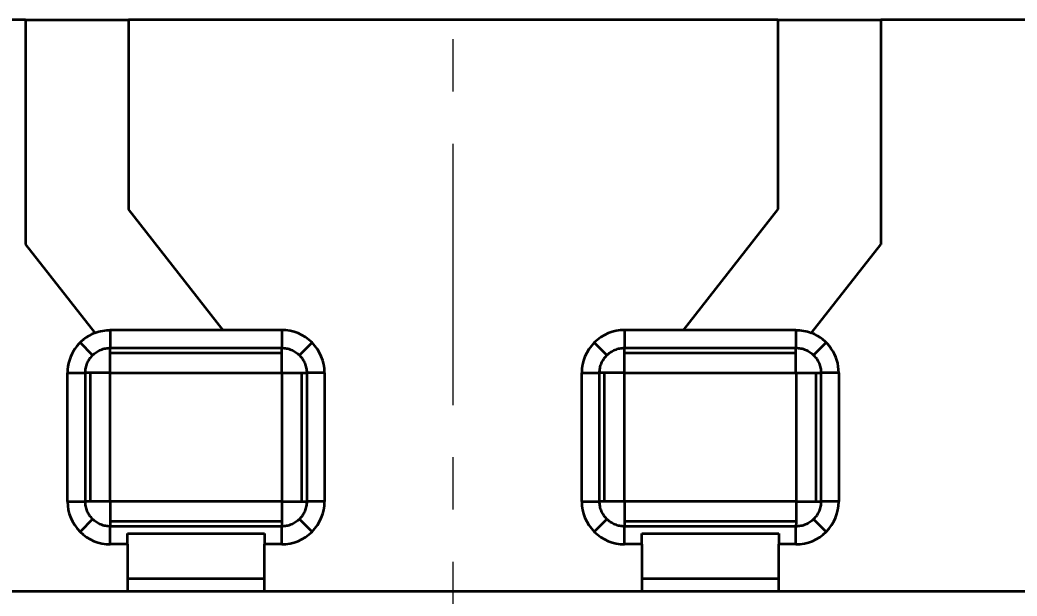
# Model space of a CAD drawing. Header units: millimetres. Extents: x 72 to 604, y 117 to 376.
# Drawn here: x 276.5 to 392.8, y 308.6 to 375.9 of the extents above; entities that cross this region are included whole.
import ezdxf

# ---------------------------------------------------------------- set-up
doc = ezdxf.new("R2010")
doc.units = ezdxf.units.MM
doc.linetypes.add('CENTER', pattern=[50.8, 31.75, -6.35, 6.35, -6.35])
doc.layers.add('4', color=7, linetype='Continuous', true_color=0xffffff)
doc.layers.add('dim', color=82, linetype='Continuous', lineweight=9)
doc.layers.add('epin', color=13, linetype='Continuous', lineweight=9)
doc.styles.add('Capful-A', font='')
doc.styles.get('Capful-A').set_extended_font_data('Microsoft YaHei')
doc.dimstyles.new('Capful-A-2.5', dxfattribs={"dimscale": 2.5, "dimtxt": 2.5, "dimasz": 2.5, "dimexe": 1.5, "dimexo": 1, "dimgap": 1.5, "dimtad": 0, "dimdsep": 46, "dimtxsty": 'Capful-A', "dimcen": 0, "dimclrt": 2, "dimazin": 2, "dimtfac": 1, "dimtmove": 0, "dimatfit": 3, "dimfxl": 0, "dimtolj": 1, "dimtzin": 0, "dimarcsym": 0})

# ---------------------------------------------------------------- blocks, each defined once
blk = doc.blocks.new('*D38')
at = {"layer": 'Defpoints', "color": 0, "transparency": 16777216}
for p in [(539.4, 294.14), (539.4, 290.26), (327, 255.86)]:
    blk.add_point(p, dxfattribs=at)
at = {"layer": 'dim', "color": 0, "lineweight": -2, "transparency": 16777216}
blk.add_line((539.4, 291.51), (539.4, 294.14), dxfattribs=at)
at = {"layer": 'dim', "color": 2, "transparency": 16777216, "insert": (539.4, 305.76), "char_height": 6.25, "attachment_point": 5, "rotation": 90, "style": 'Capful-A', "bg_fill": 3, "box_fill_scale": 1.1, "bg_fill_color": 256, "bg_fill_true_color": 13158600, "bg_fill_transparency": 0}
blk.add_mtext('\\A1;212.4', dxfattribs=at)

msp = doc.modelspace()

# ---------------------------------------------------------------- linework, layer by layer
at = {"layer": '4', "color": 7, "linetype": 'Continuous', "lineweight": 35}
for p, q in [((277.112, 375.861), (242.112, 375.861)), ((277.112, 375.861), (289.112, 375.861)), ((277.112, 375.861), (277.112, 349.661)), ((364.892, 375.861), (289.112, 375.861)), ((289.112, 375.861), (289.112, 353.799)), ((364.892, 375.861), (376.892, 375.861)), ((364.892, 375.861), (364.892, 353.799)), ((411.892, 375.861), (376.892, 375.861)), ((376.892, 375.861), (376.892, 349.661)), ((300.161, 339.683), (289.112, 353.799)), ((364.892, 353.799), (353.844, 339.683)), ((277.112, 349.661), (285.189, 339.343)), ((368.816, 339.343), (376.892, 349.661)), ((285.189, 339.343), (285.209, 339.317)), ((287.002, 339.652), (287.002, 337.599)), ((300.185, 339.652), (287.002, 339.652)), ((307.002, 339.683), (300.161, 339.683)), ((300.161, 339.683), (300.185, 339.652)), ((307.002, 339.683), (307.002, 337.599)), ((353.844, 339.683), (347.002, 339.683)), ((347.002, 339.683), (347.002, 337.599)), ((353.844, 339.683), (353.82, 339.652)), ((367.002, 339.652), (353.82, 339.652)), ((367.002, 339.652), (367.002, 337.599)), ((368.796, 339.317), (368.816, 339.343)), ((284.94, 336.745), (283.467, 338.219)), ((287.002, 337.599), (307.002, 337.599)), ((310.538, 338.219), (309.065, 336.745)), ((344.94, 336.745), (343.467, 338.219)), ((347.002, 337.599), (367.002, 337.599)), ((370.538, 338.219), (369.065, 336.745)), ((286.987, 337.004), (307.002, 337.004)), ((346.987, 337.004), (367.002, 337.004)), ((282.002, 334.683), (284.086, 334.683)), ((282.002, 319.683), (282.002, 334.683)), ((284.086, 319.683), (284.086, 334.683)), ((284.682, 319.668), (284.682, 334.677)), ((309.323, 334.698), (309.323, 319.683)), ((312.002, 334.683), (309.919, 334.683)), ((309.919, 334.683), (309.919, 319.683)), ((312.002, 334.683), (312.002, 319.683)), ((342.002, 334.683), (344.086, 334.683)), ((342.002, 319.683), (342.002, 334.683)), ((344.086, 319.683), (344.086, 334.683)), ((344.682, 319.668), (344.682, 334.677)), ((369.323, 334.698), (369.323, 319.683)), ((372.002, 334.683), (369.919, 334.683)), ((369.919, 334.683), (369.919, 319.683)), ((372.002, 334.683), (372.002, 319.683)), ((282.002, 319.683), (284.086, 319.683)), ((312.002, 319.683), (309.919, 319.683)), ((342.002, 319.683), (344.086, 319.683)), ((372.002, 319.683), (369.919, 319.683)), ((284.94, 317.621), (283.467, 316.148)), ((307.018, 317.363), (287.002, 317.363)), ((287.002, 314.683), (287.002, 316.767)), ((307.003, 316.767), (287.002, 316.767)), ((307.002, 314.683), (307.003, 316.767)), ((309.065, 317.621), (310.538, 316.148)), ((344.94, 317.621), (343.467, 316.148)), ((367.018, 317.363), (347.002, 317.363)), ((347.002, 314.683), (347.002, 316.767)), ((367.003, 316.767), (347.002, 316.767)), ((367.002, 314.683), (367.003, 316.767)), ((369.065, 317.621), (370.538, 316.148)), ((289.002, 314.683), (289.002, 315.957)), ((289.002, 315.957), (305.002, 315.957)), ((305.002, 315.957), (305.002, 314.683)), ((349.002, 314.683), (349.002, 315.957)), ((349.002, 315.957), (365.002, 315.957)), ((365.002, 315.957), (365.002, 314.683)), ((289.002, 314.683), (287.002, 314.683)), ((289.002, 314.683), (289.002, 309.183)), ((307.002, 314.683), (305.002, 314.683)), ((305.002, 309.183), (305.002, 314.683)), ((349.002, 314.683), (347.002, 314.683)), ((349.002, 314.683), (349.002, 309.183)), ((365.002, 309.183), (365.002, 314.683)), ((367.002, 314.683), (365.002, 314.683)), ((289.002, 310.683), (305.002, 310.683)), ((349.002, 310.683), (365.002, 310.683)), ((289.002, 309.183), (251.002, 309.183)), ((289.002, 309.183), (289.002, 309.169)), ((305.002, 309.169), (289.002, 309.169)), ((349.002, 309.183), (305.002, 309.183)), ((305.002, 309.183), (305.002, 309.169)), ((349.002, 309.183), (349.002, 309.169)), ((365.002, 309.169), (349.002, 309.169)), ((403.002, 309.183), (365.002, 309.183)), ((365.002, 309.183), (365.002, 309.169))]:
    msp.add_line(p, q, dxfattribs=at)
for centre, radius, start, end in [((287.002, 334.683), 5, 111.26901, 180.00001), ((287.002, 334.683), 4.969, 90, 111.16184), ((307.002, 334.683), 5, 360, 90.00001), ((347.002, 334.683), 5, 90, 180.00001), ((367.002, 334.683), 4.969, 68.83816, 90.00001), ((367.002, 334.683), 5, 0, 68.73099), ((287.002, 319.683), 5, 180, 270.00001), ((307.002, 319.683), 5, 270, 0.00001), ((347.002, 319.683), 5, 180, 270.00001), ((367.002, 319.683), 5, 270, 0.00001)]:
    msp.add_arc(centre, radius, start, end, dxfattribs=at)
for points, knots in [([(284.086, 334.683), (284.086, 334.874), (284.105, 335.065), (284.179, 335.439), (284.235, 335.623), (284.381, 335.975), (284.472, 336.145), (284.684, 336.462), (284.805, 336.61), (285.075, 336.88), (285.224, 337.002), (285.541, 337.214), (285.71, 337.304), (286.063, 337.45), (286.246, 337.506), (286.621, 337.581), (286.812, 337.599), (287.002, 337.599)], [0, 0, 0, 0, 0.125, 0.125, 0.25, 0.25, 0.375, 0.375, 0.5, 0.5, 0.625, 0.625, 0.75, 0.75, 0.875, 0.875, 1, 1, 1, 1]), ([(286.993, 334.692), (286.993, 334.701), (286.993, 334.719), (286.993, 334.746), (286.993, 334.772), (286.993, 334.799), (286.993, 334.825), (286.993, 334.851), (286.993, 334.877), (286.993, 334.903), (286.993, 334.928), (286.992, 334.954), (286.992, 334.979), (286.992, 335.005), (286.992, 335.03), (286.992, 335.055), (286.991, 335.079), (286.991, 335.104), (286.991, 335.128), (286.991, 335.153), (286.99, 335.177), (286.99, 335.201), (286.99, 335.225), (286.99, 335.248), (286.989, 335.272), (286.989, 335.295), (286.989, 335.318), (286.989, 335.341), (286.988, 335.364), (286.988, 335.386), (286.988, 335.409), (286.988, 335.431), (286.987, 335.453), (286.987, 335.475), (286.987, 335.497), (286.987, 335.518), (286.987, 335.54), (286.986, 335.561), (286.986, 335.582), (286.986, 335.603), (286.986, 335.624), (286.986, 335.644), (286.986, 335.664), (286.985, 335.685), (286.985, 335.705), (286.985, 335.724), (286.985, 335.744), (286.985, 335.763), (286.985, 335.783), (286.985, 335.802), (286.985, 335.821), (286.984, 335.839), (286.984, 335.858), (286.984, 335.876), (286.984, 335.894), (286.984, 335.912), (286.984, 335.93), (286.984, 335.948), (286.984, 335.965), (286.984, 335.983), (286.984, 336), (286.984, 336.017), (286.984, 336.033), (286.984, 336.05), (286.984, 336.067), (286.984, 336.083), (286.984, 336.099), (286.984, 336.115), (286.984, 336.131), (286.984, 336.146), (286.984, 336.162), (286.984, 336.177), (286.984, 336.192), (286.985, 336.207), (286.985, 336.222), (286.985, 336.236), (286.985, 336.251), (286.985, 336.265), (286.985, 336.279), (286.985, 336.293), (286.985, 336.307), (286.985, 336.32), (286.985, 336.334), (286.985, 336.347), (286.985, 336.36), (286.985, 336.373), (286.985, 336.386), (286.985, 336.399), (286.985, 336.411), (286.985, 336.423), (286.986, 336.436), (286.986, 336.448), (286.986, 336.46), (286.986, 336.472), (286.986, 336.483), (286.986, 336.495), (286.986, 336.506), (286.986, 336.533), (286.985, 336.575), (286.985, 336.632), (286.985, 336.686), (286.986, 336.739), (286.986, 336.79), (286.986, 336.839), (286.986, 336.887), (286.987, 336.932), (286.987, 336.976), (286.988, 337.019), (286.988, 337.059), (286.989, 337.098), (286.99, 337.136), (286.99, 337.172), (286.991, 337.206), (286.992, 337.239), (286.993, 337.271), (286.994, 337.301), (286.995, 337.329), (286.996, 337.356), (286.997, 337.382), (286.998, 337.407), (286.998, 337.43), (286.999, 337.452), (287, 337.473), (287.001, 337.493), (287.001, 337.511), (287.002, 337.529), (287.002, 337.545), (287.002, 337.561), (287.002, 337.57), (287.002, 337.575)], [0, 0, 0, 0, 0.0068366, 0.0136412, 0.0204136, 0.0271537, 0.0338613, 0.0405364, 0.0471789, 0.0537886, 0.0603655, 0.0669094, 0.0734202, 0.0798979, 0.0863423, 0.0927534, 0.0991311, 0.1054753, 0.1117859, 0.1180629, 0.1243062, 0.1305157, 0.1366913, 0.142833, 0.1489407, 0.1550143, 0.1610539, 0.1670594, 0.1730306, 0.1789676, 0.1848703, 0.1907387, 0.1965728, 0.2023724, 0.2081376, 0.2138683, 0.2195646, 0.2252263, 0.2308535, 0.2364462, 0.2420042, 0.2475277, 0.2530165, 0.2584708, 0.2638904, 0.2692754, 0.2746257, 0.2799414, 0.2852224, 0.2904688, 0.2956805, 0.3008576, 0.3060001, 0.311108, 0.3161812, 0.3212199, 0.3262239, 0.3311935, 0.3361284, 0.3410289, 0.3458948, 0.3507262, 0.3555232, 0.3602858, 0.365014, 0.3697078, 0.3743673, 0.3789925, 0.3835834, 0.38814, 0.3926625, 0.3971509, 0.4016051, 0.4060252, 0.4104114, 0.4147636, 0.4190818, 0.4233661, 0.4276167, 0.4318334, 0.4360164, 0.4401658, 0.4442815, 0.4483637, 0.4524123, 0.4564275, 0.4604094, 0.4643579, 0.4682732, 0.4721552, 0.4760042, 0.4798201, 0.483603, 0.487353, 0.4910701, 0.4947544, 0.4984061, 0.5020251, 0.5210282, 0.5398127, 0.5583794, 0.5767289, 0.5948623, 0.6127809, 0.6304862, 0.64798, 0.6652643, 0.6823414, 0.6992138, 0.7158844, 0.7323561, 0.7486323, 0.7647167, 0.7806131, 0.7963256, 0.8118588, 0.8272172, 0.842406, 0.8574304, 0.8722959, 0.8870085, 0.9015743, 0.9159997, 0.9302915, 0.9444566, 0.9585023, 0.9724362, 0.9862661, 1, 1, 1, 1]), ([(307.002, 334.692), (307.002, 334.856), (307.002, 335.02), (307.002, 335.344), (307.002, 335.504), (307.002, 335.815), (307.002, 335.966), (307.002, 336.255), (307.002, 336.394), (307.002, 336.654), (307.002, 336.777), (307.002, 337.001), (307.002, 337.104), (307.002, 337.286), (307.002, 337.366), (307.002, 337.501), (307.002, 337.557), (307.002, 337.599)], [0, 0, 0, 0, 0.125, 0.125, 0.25, 0.25, 0.375, 0.375, 0.5, 0.5, 0.625, 0.625, 0.75, 0.75, 0.875, 0.875, 1, 1, 1, 1]), ([(307.002, 337.599), (307.193, 337.599), (307.384, 337.581), (307.759, 337.506), (307.942, 337.45), (308.295, 337.304), (308.464, 337.214), (308.781, 337.002), (308.93, 336.88), (309.2, 336.61), (309.321, 336.462), (309.533, 336.145), (309.624, 335.976), (309.77, 335.623), (309.826, 335.439), (309.9, 335.065), (309.919, 334.874), (309.919, 334.683)], [0, 0, 0, 0, 0.125, 0.125, 0.25, 0.25, 0.375, 0.375, 0.5, 0.5, 0.625, 0.625, 0.75, 0.75, 0.875, 0.875, 1, 1, 1, 1]), ([(344.086, 334.683), (344.086, 334.874), (344.105, 335.065), (344.179, 335.439), (344.235, 335.623), (344.381, 335.975), (344.472, 336.145), (344.684, 336.462), (344.805, 336.61), (345.075, 336.88), (345.224, 337.002), (345.541, 337.214), (345.71, 337.304), (346.063, 337.45), (346.246, 337.506), (346.621, 337.581), (346.812, 337.599), (347.002, 337.599)], [0, 0, 0, 0, 0.125, 0.125, 0.25, 0.25, 0.375, 0.375, 0.5, 0.5, 0.625, 0.625, 0.75, 0.75, 0.875, 0.875, 1, 1, 1, 1]), ([(346.993, 334.692), (346.993, 334.701), (346.993, 334.719), (346.993, 334.746), (346.993, 334.772), (346.993, 334.799), (346.993, 334.825), (346.993, 334.851), (346.993, 334.877), (346.993, 334.903), (346.993, 334.928), (346.992, 334.954), (346.992, 334.979), (346.992, 335.005), (346.992, 335.03), (346.992, 335.055), (346.991, 335.079), (346.991, 335.104), (346.991, 335.128), (346.991, 335.153), (346.99, 335.177), (346.99, 335.201), (346.99, 335.225), (346.99, 335.248), (346.989, 335.272), (346.989, 335.295), (346.989, 335.318), (346.989, 335.341), (346.988, 335.364), (346.988, 335.386), (346.988, 335.409), (346.988, 335.431), (346.987, 335.453), (346.987, 335.475), (346.987, 335.497), (346.987, 335.518), (346.987, 335.54), (346.986, 335.561), (346.986, 335.582), (346.986, 335.603), (346.986, 335.624), (346.986, 335.644), (346.986, 335.664), (346.985, 335.685), (346.985, 335.705), (346.985, 335.724), (346.985, 335.744), (346.985, 335.763), (346.985, 335.783), (346.985, 335.802), (346.985, 335.821), (346.984, 335.839), (346.984, 335.858), (346.984, 335.876), (346.984, 335.894), (346.984, 335.912), (346.984, 335.93), (346.984, 335.948), (346.984, 335.965), (346.984, 335.983), (346.984, 336), (346.984, 336.017), (346.984, 336.033), (346.984, 336.05), (346.984, 336.067), (346.984, 336.083), (346.984, 336.099), (346.984, 336.115), (346.984, 336.131), (346.984, 336.146), (346.984, 336.162), (346.984, 336.177), (346.984, 336.192), (346.985, 336.207), (346.985, 336.222), (346.985, 336.236), (346.985, 336.251), (346.985, 336.265), (346.985, 336.279), (346.985, 336.293), (346.985, 336.307), (346.985, 336.32), (346.985, 336.334), (346.985, 336.347), (346.985, 336.36), (346.985, 336.373), (346.985, 336.386), (346.985, 336.399), (346.985, 336.411), (346.985, 336.423), (346.986, 336.436), (346.986, 336.448), (346.986, 336.46), (346.986, 336.472), (346.986, 336.483), (346.986, 336.495), (346.986, 336.506), (346.986, 336.533), (346.985, 336.575), (346.985, 336.632), (346.985, 336.686), (346.986, 336.739), (346.986, 336.79), (346.986, 336.839), (346.986, 336.887), (346.987, 336.932), (346.987, 336.976), (346.988, 337.019), (346.988, 337.059), (346.989, 337.098), (346.99, 337.136), (346.99, 337.172), (346.991, 337.206), (346.992, 337.239), (346.993, 337.271), (346.994, 337.301), (346.995, 337.329), (346.996, 337.356), (346.997, 337.382), (346.998, 337.407), (346.998, 337.43), (346.999, 337.452), (347, 337.473), (347.001, 337.493), (347.001, 337.511), (347.002, 337.529), (347.002, 337.545), (347.002, 337.561), (347.002, 337.57), (347.002, 337.575)], [0, 0, 0, 0, 0.0068366, 0.0136412, 0.0204136, 0.0271537, 0.0338613, 0.0405364, 0.0471789, 0.0537886, 0.0603655, 0.0669094, 0.0734202, 0.0798979, 0.0863423, 0.0927534, 0.0991311, 0.1054753, 0.1117859, 0.1180629, 0.1243062, 0.1305157, 0.1366913, 0.142833, 0.1489407, 0.1550143, 0.1610539, 0.1670594, 0.1730306, 0.1789676, 0.1848703, 0.1907387, 0.1965728, 0.2023724, 0.2081376, 0.2138683, 0.2195646, 0.2252263, 0.2308535, 0.2364462, 0.2420042, 0.2475277, 0.2530165, 0.2584708, 0.2638904, 0.2692754, 0.2746257, 0.2799414, 0.2852224, 0.2904688, 0.2956805, 0.3008576, 0.3060001, 0.311108, 0.3161812, 0.3212199, 0.3262239, 0.3311935, 0.3361284, 0.3410289, 0.3458948, 0.3507262, 0.3555232, 0.3602858, 0.365014, 0.3697078, 0.3743673, 0.3789925, 0.3835834, 0.38814, 0.3926625, 0.3971509, 0.4016051, 0.4060252, 0.4104114, 0.4147636, 0.4190818, 0.4233661, 0.4276167, 0.4318334, 0.4360164, 0.4401658, 0.4442815, 0.4483637, 0.4524123, 0.4564275, 0.4604094, 0.4643579, 0.4682732, 0.4721552, 0.4760042, 0.4798201, 0.483603, 0.487353, 0.4910701, 0.4947544, 0.4984061, 0.5020251, 0.5210282, 0.5398127, 0.5583794, 0.5767289, 0.5948623, 0.6127809, 0.6304862, 0.64798, 0.6652643, 0.6823414, 0.6992138, 0.7158844, 0.7323561, 0.7486323, 0.7647167, 0.7806131, 0.7963256, 0.8118588, 0.8272172, 0.842406, 0.8574304, 0.8722959, 0.8870085, 0.9015743, 0.9159997, 0.9302915, 0.9444566, 0.9585023, 0.9724362, 0.9862661, 1, 1, 1, 1]), ([(367.002, 334.692), (367.002, 334.856), (367.002, 335.02), (367.002, 335.344), (367.002, 335.504), (367.002, 335.815), (367.002, 335.966), (367.002, 336.255), (367.002, 336.394), (367.002, 336.654), (367.002, 336.777), (367.002, 337.001), (367.002, 337.104), (367.002, 337.286), (367.002, 337.366), (367.002, 337.501), (367.002, 337.557), (367.002, 337.599)], [0, 0, 0, 0, 0.125, 0.125, 0.25, 0.25, 0.375, 0.375, 0.5, 0.5, 0.625, 0.625, 0.75, 0.75, 0.875, 0.875, 1, 1, 1, 1]), ([(367.002, 337.599), (367.193, 337.599), (367.384, 337.581), (367.759, 337.506), (367.942, 337.45), (368.295, 337.304), (368.464, 337.214), (368.781, 337.002), (368.93, 336.88), (369.2, 336.61), (369.321, 336.462), (369.533, 336.145), (369.624, 335.976), (369.77, 335.623), (369.826, 335.439), (369.9, 335.065), (369.919, 334.874), (369.919, 334.683)], [0, 0, 0, 0, 0.125, 0.125, 0.25, 0.25, 0.375, 0.375, 0.5, 0.5, 0.625, 0.625, 0.75, 0.75, 0.875, 0.875, 1, 1, 1, 1]), ([(286.993, 334.692), (286.984, 334.692), (286.965, 334.692), (286.937, 334.692), (286.908, 334.692), (286.88, 334.692), (286.852, 334.692), (286.823, 334.692), (286.795, 334.692), (286.767, 334.691), (286.738, 334.691), (286.71, 334.691), (286.682, 334.691), (286.653, 334.69), (286.625, 334.69), (286.597, 334.69), (286.569, 334.689), (286.541, 334.689), (286.513, 334.688), (286.485, 334.688), (286.457, 334.687), (286.429, 334.687), (286.401, 334.686), (286.373, 334.686), (286.346, 334.685), (286.318, 334.684), (286.29, 334.684), (286.263, 334.683), (286.235, 334.682), (286.208, 334.681), (286.18, 334.681), (286.153, 334.68), (286.126, 334.679), (286.099, 334.678), (286.071, 334.677), (286.044, 334.676), (286.023, 334.675), (286.006, 334.675), (285.99, 334.675), (285.967, 334.675), (285.938, 334.674), (285.903, 334.674), (285.862, 334.674), (285.815, 334.674), (285.761, 334.674), (285.702, 334.674), (285.638, 334.674), (285.568, 334.674), (285.493, 334.674), (285.414, 334.675), (285.33, 334.675), (285.243, 334.675), (285.171, 334.675), (285.115, 334.675), (285.077, 334.675), (285.04, 334.675), (285.003, 334.676), (284.966, 334.676), (284.93, 334.676), (284.895, 334.676), (284.86, 334.676), (284.826, 334.676), (284.792, 334.676), (284.759, 334.677), (284.726, 334.677), (284.694, 334.677), (284.663, 334.677), (284.632, 334.677), (284.602, 334.677), (284.573, 334.678), (284.544, 334.678), (284.516, 334.678), (284.488, 334.678), (284.461, 334.678), (284.435, 334.679), (284.41, 334.679), (284.385, 334.679), (284.361, 334.679), (284.337, 334.679), (284.315, 334.68), (284.293, 334.68), (284.271, 334.68), (284.251, 334.68), (284.231, 334.681), (284.212, 334.681), (284.193, 334.681), (284.176, 334.681), (284.159, 334.682), (284.143, 334.682), (284.128, 334.682), (284.113, 334.683), (284.099, 334.683), (284.09, 334.683), (284.086, 334.683)], [0, 0, 0, 0, 0.0072095, 0.0144191, 0.0216286, 0.0288382, 0.0360478, 0.0432574, 0.050467, 0.0576768, 0.0648865, 0.0720964, 0.0793063, 0.0865163, 0.0937264, 0.1009365, 0.1081468, 0.1153572, 0.1225676, 0.1297782, 0.136989, 0.1441998, 0.1514109, 0.158622, 0.1658333, 0.1730448, 0.1802564, 0.1874683, 0.1946803, 0.2018925, 0.2091048, 0.2163174, 0.2235303, 0.2307433, 0.2379565, 0.24517, 0.2523838, 0.2549716, 0.2592973, 0.265361, 0.2731628, 0.2827027, 0.2939807, 0.3069968, 0.321751, 0.3382433, 0.3564736, 0.376442, 0.3981484, 0.4215928, 0.4467751, 0.4736953, 0.5023535, 0.5147946, 0.5272356, 0.5396767, 0.5521178, 0.5645589, 0.577, 0.5894411, 0.6018822, 0.6143233, 0.6267644, 0.6392055, 0.6516466, 0.6640878, 0.6765289, 0.68897, 0.7014111, 0.7138523, 0.7262934, 0.7387346, 0.7511757, 0.7636169, 0.776058, 0.7884992, 0.8009404, 0.8133816, 0.8258227, 0.8382639, 0.8507051, 0.8631463, 0.8755875, 0.8880288, 0.90047, 0.9129112, 0.9253524, 0.9377937, 0.9502349, 0.9626762, 0.9751174, 0.9875587, 1, 1, 1, 1]), ([(307.012, 334.692), (307.021, 334.692), (307.038, 334.692), (307.065, 334.692), (307.092, 334.692), (307.118, 334.692), (307.144, 334.693), (307.17, 334.693), (307.196, 334.693), (307.222, 334.693), (307.248, 334.693), (307.273, 334.693), (307.299, 334.693), (307.324, 334.694), (307.349, 334.694), (307.374, 334.694), (307.399, 334.694), (307.423, 334.695), (307.448, 334.695), (307.472, 334.695), (307.496, 334.695), (307.52, 334.695), (307.544, 334.696), (307.568, 334.696), (307.591, 334.696), (307.614, 334.696), (307.637, 334.697), (307.66, 334.697), (307.683, 334.697), (307.706, 334.697), (307.728, 334.698), (307.75, 334.698), (307.773, 334.698), (307.794, 334.698), (307.816, 334.699), (307.838, 334.699), (307.859, 334.699), (307.88, 334.699), (307.901, 334.699), (307.922, 334.7), (307.943, 334.7), (307.963, 334.7), (307.984, 334.7), (308.004, 334.7), (308.024, 334.7), (308.044, 334.701), (308.063, 334.701), (308.083, 334.701), (308.102, 334.701), (308.121, 334.701), (308.14, 334.701), (308.159, 334.701), (308.177, 334.701), (308.196, 334.701), (308.214, 334.701), (308.232, 334.701), (308.25, 334.701), (308.267, 334.701), (308.285, 334.701), (308.302, 334.701), (308.319, 334.701), (308.336, 334.701), (308.353, 334.701), (308.369, 334.701), (308.386, 334.701), (308.402, 334.701), (308.418, 334.701), (308.434, 334.701), (308.45, 334.701), (308.465, 334.701), (308.481, 334.701), (308.496, 334.701), (308.511, 334.701), (308.526, 334.701), (308.541, 334.701), (308.555, 334.701), (308.57, 334.701), (308.584, 334.701), (308.598, 334.701), (308.612, 334.701), (308.626, 334.701), (308.64, 334.701), (308.653, 334.701), (308.666, 334.7), (308.679, 334.7), (308.692, 334.7), (308.705, 334.7), (308.718, 334.7), (308.73, 334.7), (308.743, 334.7), (308.755, 334.7), (308.767, 334.7), (308.779, 334.7), (308.791, 334.7), (308.803, 334.7), (308.814, 334.7), (308.825, 334.7), (308.852, 334.7), (308.895, 334.7), (308.951, 334.7), (309.006, 334.7), (309.058, 334.7), (309.109, 334.7), (309.159, 334.7), (309.206, 334.699), (309.252, 334.699), (309.296, 334.699), (309.338, 334.698), (309.379, 334.697), (309.418, 334.697), (309.455, 334.696), (309.491, 334.695), (309.526, 334.694), (309.558, 334.693), (309.59, 334.693), (309.62, 334.692), (309.648, 334.691), (309.676, 334.69), (309.702, 334.689), (309.726, 334.688), (309.749, 334.687), (309.772, 334.686), (309.792, 334.686), (309.812, 334.685), (309.831, 334.684), (309.848, 334.684), (309.865, 334.684), (309.88, 334.683), (309.889, 334.683), (309.894, 334.683)], [0, 0, 0, 0, 0.0068369, 0.0136416, 0.0204142, 0.0271545, 0.0338624, 0.0405377, 0.0471804, 0.0537903, 0.0603674, 0.0669115, 0.0734225, 0.0799004, 0.086345, 0.0927563, 0.0991342, 0.1054786, 0.1117894, 0.1180666, 0.1243101, 0.1305197, 0.1366955, 0.1428374, 0.1489453, 0.1550191, 0.1610589, 0.1670645, 0.1730359, 0.178973, 0.1848759, 0.1907445, 0.1965787, 0.2023785, 0.2081438, 0.2138747, 0.2195711, 0.225233, 0.2308604, 0.2364532, 0.2420114, 0.247535, 0.253024, 0.2584783, 0.2638981, 0.2692832, 0.2746336, 0.2799494, 0.2852306, 0.2904771, 0.2956889, 0.3008662, 0.3060088, 0.3111167, 0.3161901, 0.3212289, 0.326233, 0.3312026, 0.3361377, 0.3410382, 0.3459043, 0.3507358, 0.3555329, 0.3602956, 0.3650238, 0.3697177, 0.3743773, 0.3790026, 0.3835935, 0.3881503, 0.3926729, 0.3971613, 0.4016156, 0.4060358, 0.410422, 0.4147742, 0.4190925, 0.4233769, 0.4276275, 0.4318443, 0.4360274, 0.4401767, 0.4442925, 0.4483747, 0.4524234, 0.4564387, 0.4604206, 0.4643691, 0.4682844, 0.4721665, 0.4760155, 0.4798314, 0.4836144, 0.4873644, 0.4910815, 0.4947659, 0.4984175, 0.5020366, 0.5210392, 0.5398233, 0.5583895, 0.5767385, 0.5948715, 0.6127897, 0.6304946, 0.647988, 0.6652719, 0.6823486, 0.6992206, 0.7158907, 0.7323621, 0.7486379, 0.7647219, 0.780618, 0.7963301, 0.8118629, 0.827221, 0.8424095, 0.8574335, 0.8722987, 0.887011, 0.9015765, 0.9160016, 0.930293, 0.9444578, 0.9585032, 0.9724368, 0.9862664, 1, 1, 1, 1]), ([(346.993, 334.692), (346.984, 334.692), (346.965, 334.692), (346.937, 334.692), (346.908, 334.692), (346.88, 334.692), (346.852, 334.692), (346.823, 334.692), (346.795, 334.692), (346.767, 334.691), (346.738, 334.691), (346.71, 334.691), (346.682, 334.691), (346.653, 334.69), (346.625, 334.69), (346.597, 334.69), (346.569, 334.689), (346.541, 334.689), (346.513, 334.688), (346.485, 334.688), (346.457, 334.687), (346.429, 334.687), (346.401, 334.686), (346.373, 334.686), (346.346, 334.685), (346.318, 334.684), (346.29, 334.684), (346.263, 334.683), (346.235, 334.682), (346.208, 334.681), (346.18, 334.681), (346.153, 334.68), (346.126, 334.679), (346.099, 334.678), (346.071, 334.677), (346.044, 334.676), (346.023, 334.675), (346.006, 334.675), (345.99, 334.675), (345.967, 334.675), (345.938, 334.674), (345.903, 334.674), (345.862, 334.674), (345.815, 334.674), (345.761, 334.674), (345.702, 334.674), (345.638, 334.674), (345.568, 334.674), (345.493, 334.674), (345.414, 334.675), (345.33, 334.675), (345.243, 334.675), (345.171, 334.675), (345.115, 334.675), (345.077, 334.675), (345.04, 334.675), (345.003, 334.676), (344.966, 334.676), (344.93, 334.676), (344.895, 334.676), (344.86, 334.676), (344.826, 334.676), (344.792, 334.676), (344.759, 334.677), (344.726, 334.677), (344.694, 334.677), (344.663, 334.677), (344.632, 334.677), (344.602, 334.677), (344.573, 334.678), (344.544, 334.678), (344.516, 334.678), (344.488, 334.678), (344.461, 334.678), (344.435, 334.679), (344.41, 334.679), (344.385, 334.679), (344.361, 334.679), (344.337, 334.679), (344.315, 334.68), (344.293, 334.68), (344.271, 334.68), (344.251, 334.68), (344.231, 334.681), (344.212, 334.681), (344.193, 334.681), (344.176, 334.681), (344.159, 334.682), (344.143, 334.682), (344.128, 334.682), (344.113, 334.683), (344.099, 334.683), (344.09, 334.683), (344.086, 334.683)], [0, 0, 0, 0, 0.0072095, 0.0144191, 0.0216286, 0.0288382, 0.0360478, 0.0432574, 0.050467, 0.0576768, 0.0648865, 0.0720964, 0.0793063, 0.0865163, 0.0937264, 0.1009365, 0.1081468, 0.1153572, 0.1225676, 0.1297782, 0.136989, 0.1441998, 0.1514109, 0.158622, 0.1658333, 0.1730448, 0.1802564, 0.1874683, 0.1946803, 0.2018925, 0.2091048, 0.2163174, 0.2235303, 0.2307433, 0.2379565, 0.24517, 0.2523838, 0.2549716, 0.2592973, 0.265361, 0.2731628, 0.2827027, 0.2939807, 0.3069968, 0.321751, 0.3382433, 0.3564736, 0.376442, 0.3981484, 0.4215928, 0.4467751, 0.4736953, 0.5023535, 0.5147946, 0.5272356, 0.5396767, 0.5521178, 0.5645589, 0.577, 0.5894411, 0.6018822, 0.6143233, 0.6267644, 0.6392055, 0.6516466, 0.6640878, 0.6765289, 0.68897, 0.7014111, 0.7138523, 0.7262934, 0.7387346, 0.7511757, 0.7636169, 0.776058, 0.7884992, 0.8009404, 0.8133816, 0.8258227, 0.8382639, 0.8507051, 0.8631463, 0.8755875, 0.8880288, 0.90047, 0.9129112, 0.9253524, 0.9377937, 0.9502349, 0.9626762, 0.9751174, 0.9875587, 1, 1, 1, 1]), ([(367.012, 334.692), (367.021, 334.692), (367.038, 334.692), (367.065, 334.692), (367.092, 334.692), (367.118, 334.692), (367.144, 334.693), (367.17, 334.693), (367.196, 334.693), (367.222, 334.693), (367.248, 334.693), (367.273, 334.693), (367.299, 334.693), (367.324, 334.694), (367.349, 334.694), (367.374, 334.694), (367.399, 334.694), (367.423, 334.695), (367.448, 334.695), (367.472, 334.695), (367.496, 334.695), (367.52, 334.695), (367.544, 334.696), (367.568, 334.696), (367.591, 334.696), (367.614, 334.696), (367.637, 334.697), (367.66, 334.697), (367.683, 334.697), (367.706, 334.697), (367.728, 334.698), (367.75, 334.698), (367.773, 334.698), (367.794, 334.698), (367.816, 334.699), (367.838, 334.699), (367.859, 334.699), (367.88, 334.699), (367.901, 334.699), (367.922, 334.7), (367.943, 334.7), (367.963, 334.7), (367.984, 334.7), (368.004, 334.7), (368.024, 334.7), (368.044, 334.701), (368.063, 334.701), (368.083, 334.701), (368.102, 334.701), (368.121, 334.701), (368.14, 334.701), (368.159, 334.701), (368.177, 334.701), (368.196, 334.701), (368.214, 334.701), (368.232, 334.701), (368.25, 334.701), (368.267, 334.701), (368.285, 334.701), (368.302, 334.701), (368.319, 334.701), (368.336, 334.701), (368.353, 334.701), (368.369, 334.701), (368.386, 334.701), (368.402, 334.701), (368.418, 334.701), (368.434, 334.701), (368.45, 334.701), (368.465, 334.701), (368.481, 334.701), (368.496, 334.701), (368.511, 334.701), (368.526, 334.701), (368.541, 334.701), (368.555, 334.701), (368.57, 334.701), (368.584, 334.701), (368.598, 334.701), (368.612, 334.701), (368.626, 334.701), (368.64, 334.701), (368.653, 334.701), (368.666, 334.7), (368.679, 334.7), (368.692, 334.7), (368.705, 334.7), (368.718, 334.7), (368.73, 334.7), (368.743, 334.7), (368.755, 334.7), (368.767, 334.7), (368.779, 334.7), (368.791, 334.7), (368.803, 334.7), (368.814, 334.7), (368.825, 334.7), (368.852, 334.7), (368.895, 334.7), (368.951, 334.7), (369.006, 334.7), (369.058, 334.7), (369.109, 334.7), (369.159, 334.7), (369.206, 334.699), (369.252, 334.699), (369.296, 334.699), (369.338, 334.698), (369.379, 334.697), (369.418, 334.697), (369.455, 334.696), (369.491, 334.695), (369.526, 334.694), (369.558, 334.693), (369.59, 334.693), (369.62, 334.692), (369.648, 334.691), (369.676, 334.69), (369.702, 334.689), (369.726, 334.688), (369.749, 334.687), (369.772, 334.686), (369.792, 334.686), (369.812, 334.685), (369.831, 334.684), (369.848, 334.684), (369.865, 334.684), (369.88, 334.683), (369.889, 334.683), (369.894, 334.683)], [0, 0, 0, 0, 0.0068369, 0.0136416, 0.0204142, 0.0271545, 0.0338624, 0.0405377, 0.0471804, 0.0537903, 0.0603674, 0.0669115, 0.0734225, 0.0799004, 0.086345, 0.0927563, 0.0991342, 0.1054786, 0.1117894, 0.1180666, 0.1243101, 0.1305197, 0.1366955, 0.1428374, 0.1489453, 0.1550191, 0.1610589, 0.1670645, 0.1730359, 0.178973, 0.1848759, 0.1907445, 0.1965787, 0.2023785, 0.2081438, 0.2138747, 0.2195711, 0.225233, 0.2308604, 0.2364532, 0.2420114, 0.247535, 0.253024, 0.2584783, 0.2638981, 0.2692832, 0.2746336, 0.2799494, 0.2852306, 0.2904771, 0.2956889, 0.3008662, 0.3060088, 0.3111167, 0.3161901, 0.3212289, 0.326233, 0.3312026, 0.3361377, 0.3410382, 0.3459043, 0.3507358, 0.3555329, 0.3602956, 0.3650238, 0.3697177, 0.3743773, 0.3790026, 0.3835935, 0.3881503, 0.3926729, 0.3971613, 0.4016156, 0.4060358, 0.410422, 0.4147742, 0.4190925, 0.4233769, 0.4276275, 0.4318443, 0.4360274, 0.4401767, 0.4442925, 0.4483747, 0.4524234, 0.4564387, 0.4604206, 0.4643691, 0.4682844, 0.4721665, 0.4760155, 0.4798314, 0.4836144, 0.4873644, 0.4910815, 0.4947659, 0.4984175, 0.5020366, 0.5210392, 0.5398233, 0.5583895, 0.5767385, 0.5948715, 0.6127897, 0.6304946, 0.647988, 0.6652719, 0.6823486, 0.6992206, 0.7158907, 0.7323621, 0.7486379, 0.7647219, 0.780618, 0.7963301, 0.8118629, 0.827221, 0.8424095, 0.8574335, 0.8722987, 0.887011, 0.9015765, 0.9160016, 0.930293, 0.9444578, 0.9585032, 0.9724368, 0.9862664, 1, 1, 1, 1]), ([(287.002, 316.767), (286.812, 316.767), (286.621, 316.786), (286.246, 316.86), (286.063, 316.916), (285.71, 317.062), (285.541, 317.152), (285.224, 317.364), (285.075, 317.486), (284.805, 317.756), (284.684, 317.904), (284.472, 318.222), (284.381, 318.391), (284.235, 318.743), (284.179, 318.927), (284.105, 319.301), (284.086, 319.492), (284.086, 319.683)], [0, 0, 0, 0, 0.125, 0.125, 0.25, 0.25, 0.375, 0.375, 0.5, 0.5, 0.625, 0.625, 0.75, 0.75, 0.875, 0.875, 1, 1, 1, 1]), ([(286.993, 319.674), (286.984, 319.674), (286.967, 319.674), (286.94, 319.674), (286.913, 319.674), (286.887, 319.674), (286.861, 319.674), (286.835, 319.674), (286.809, 319.673), (286.783, 319.673), (286.757, 319.673), (286.732, 319.673), (286.706, 319.673), (286.681, 319.673), (286.656, 319.672), (286.631, 319.672), (286.606, 319.672), (286.582, 319.672), (286.557, 319.671), (286.533, 319.671), (286.509, 319.671), (286.485, 319.671), (286.461, 319.67), (286.437, 319.67), (286.414, 319.67), (286.391, 319.67), (286.368, 319.669), (286.345, 319.669), (286.322, 319.669), (286.299, 319.669), (286.277, 319.669), (286.255, 319.668), (286.232, 319.668), (286.211, 319.668), (286.189, 319.668), (286.167, 319.667), (286.146, 319.667), (286.125, 319.667), (286.104, 319.667), (286.083, 319.667), (286.062, 319.666), (286.042, 319.666), (286.021, 319.666), (286.001, 319.666), (285.981, 319.666), (285.961, 319.666), (285.942, 319.666), (285.922, 319.665), (285.903, 319.665), (285.884, 319.665), (285.865, 319.665), (285.846, 319.665), (285.828, 319.665), (285.809, 319.665), (285.791, 319.665), (285.773, 319.665), (285.755, 319.665), (285.738, 319.665), (285.72, 319.665), (285.703, 319.665), (285.686, 319.665), (285.669, 319.665), (285.652, 319.665), (285.636, 319.665), (285.619, 319.665), (285.603, 319.665), (285.587, 319.665), (285.571, 319.665), (285.555, 319.665), (285.54, 319.665), (285.524, 319.665), (285.509, 319.665), (285.494, 319.665), (285.479, 319.665), (285.464, 319.665), (285.45, 319.665), (285.435, 319.665), (285.421, 319.665), (285.407, 319.665), (285.393, 319.666), (285.379, 319.666), (285.365, 319.666), (285.352, 319.666), (285.339, 319.666), (285.326, 319.666), (285.313, 319.666), (285.3, 319.666), (285.287, 319.666), (285.274, 319.666), (285.262, 319.666), (285.25, 319.666), (285.238, 319.666), (285.226, 319.666), (285.214, 319.666), (285.202, 319.666), (285.191, 319.666), (285.18, 319.666), (285.152, 319.666), (285.11, 319.666), (285.054, 319.666), (284.999, 319.666), (284.947, 319.666), (284.896, 319.666), (284.846, 319.667), (284.799, 319.667), (284.753, 319.667), (284.709, 319.668), (284.667, 319.668), (284.626, 319.669), (284.587, 319.67), (284.55, 319.67), (284.514, 319.671), (284.479, 319.672), (284.446, 319.673), (284.415, 319.674), (284.385, 319.675), (284.357, 319.676), (284.329, 319.676), (284.303, 319.677), (284.279, 319.678), (284.255, 319.679), (284.233, 319.68), (284.213, 319.681), (284.193, 319.681), (284.174, 319.682), (284.157, 319.682), (284.14, 319.683), (284.125, 319.683), (284.116, 319.683), (284.111, 319.683)], [0, 0, 0, 0, 0.0068369, 0.0136416, 0.0204142, 0.0271545, 0.0338624, 0.0405377, 0.0471804, 0.0537903, 0.0603674, 0.0669115, 0.0734225, 0.0799004, 0.086345, 0.0927563, 0.0991342, 0.1054786, 0.1117894, 0.1180666, 0.1243101, 0.1305197, 0.1366955, 0.1428374, 0.1489453, 0.1550191, 0.1610589, 0.1670645, 0.1730359, 0.178973, 0.1848759, 0.1907445, 0.1965787, 0.2023785, 0.2081438, 0.2138747, 0.2195711, 0.225233, 0.2308604, 0.2364532, 0.2420114, 0.247535, 0.253024, 0.2584783, 0.2638981, 0.2692832, 0.2746336, 0.2799494, 0.2852306, 0.2904771, 0.2956889, 0.3008662, 0.3060088, 0.3111167, 0.3161901, 0.3212289, 0.326233, 0.3312026, 0.3361377, 0.3410382, 0.3459043, 0.3507358, 0.3555329, 0.3602956, 0.3650238, 0.3697177, 0.3743773, 0.3790026, 0.3835935, 0.3881503, 0.3926729, 0.3971613, 0.4016156, 0.4060358, 0.410422, 0.4147742, 0.4190925, 0.4233769, 0.4276275, 0.4318443, 0.4360274, 0.4401767, 0.4442925, 0.4483747, 0.4524234, 0.4564387, 0.4604206, 0.4643691, 0.4682844, 0.4721665, 0.4760155, 0.4798314, 0.4836144, 0.4873644, 0.4910815, 0.4947659, 0.4984175, 0.5020366, 0.5210392, 0.5398233, 0.5583895, 0.5767385, 0.5948715, 0.6127897, 0.6304946, 0.647988, 0.6652719, 0.6823486, 0.6992206, 0.7158907, 0.7323621, 0.7486379, 0.7647219, 0.780618, 0.7963301, 0.8118629, 0.827221, 0.8424095, 0.8574335, 0.8722987, 0.887011, 0.9015765, 0.9160016, 0.930293, 0.9444578, 0.9585032, 0.9724368, 0.9862664, 1, 1, 1, 1]), ([(287.002, 319.674), (287.002, 319.51), (287.002, 319.346), (287.002, 319.022), (287.002, 318.862), (287.002, 318.552), (287.002, 318.4), (287.002, 318.111), (287.002, 317.972), (287.002, 317.712), (287.002, 317.59), (287.002, 317.365), (287.002, 317.263), (287.002, 317.08), (287.002, 317), (287.002, 316.865), (287.002, 316.809), (287.002, 316.767)], [0, 0, 0, 0, 0.125, 0.125, 0.25, 0.25, 0.375, 0.375, 0.5, 0.5, 0.625, 0.625, 0.75, 0.75, 0.875, 0.875, 1, 1, 1, 1]), ([(309.919, 319.683), (309.919, 319.492), (309.9, 319.301), (309.826, 318.927), (309.77, 318.743), (309.624, 318.391), (309.533, 318.222), (309.321, 317.904), (309.2, 317.756), (308.93, 317.486), (308.781, 317.364), (308.464, 317.152), (308.295, 317.062), (307.942, 316.916), (307.759, 316.86), (307.384, 316.786), (307.193, 316.767), (307.003, 316.767)], [0, 0, 0, 0, 0.125, 0.125, 0.25, 0.25, 0.375, 0.375, 0.5, 0.5, 0.625, 0.625, 0.75, 0.75, 0.875, 0.875, 1, 1, 1, 1]), ([(307.012, 319.674), (307.012, 319.665), (307.012, 319.647), (307.012, 319.621), (307.012, 319.594), (307.012, 319.568), (307.012, 319.541), (307.012, 319.515), (307.012, 319.489), (307.012, 319.464), (307.012, 319.438), (307.013, 319.412), (307.013, 319.387), (307.013, 319.362), (307.013, 319.337), (307.013, 319.312), (307.014, 319.287), (307.014, 319.262), (307.014, 319.238), (307.014, 319.214), (307.015, 319.189), (307.015, 319.166), (307.015, 319.142), (307.015, 319.118), (307.016, 319.095), (307.016, 319.071), (307.016, 319.048), (307.016, 319.025), (307.017, 319.002), (307.017, 318.98), (307.017, 318.957), (307.017, 318.935), (307.018, 318.913), (307.018, 318.891), (307.018, 318.869), (307.018, 318.848), (307.018, 318.826), (307.019, 318.805), (307.019, 318.784), (307.019, 318.763), (307.019, 318.743), (307.019, 318.722), (307.019, 318.702), (307.02, 318.682), (307.02, 318.662), (307.02, 318.642), (307.02, 318.622), (307.02, 318.603), (307.02, 318.584), (307.02, 318.565), (307.02, 318.546), (307.02, 318.527), (307.021, 318.508), (307.021, 318.49), (307.021, 318.472), (307.021, 318.454), (307.021, 318.436), (307.021, 318.418), (307.021, 318.401), (307.021, 318.384), (307.021, 318.367), (307.021, 318.35), (307.021, 318.333), (307.021, 318.316), (307.021, 318.3), (307.021, 318.283), (307.021, 318.267), (307.021, 318.251), (307.021, 318.236), (307.021, 318.22), (307.021, 318.205), (307.021, 318.189), (307.021, 318.174), (307.02, 318.159), (307.02, 318.145), (307.02, 318.13), (307.02, 318.116), (307.02, 318.101), (307.02, 318.087), (307.02, 318.073), (307.02, 318.06), (307.02, 318.046), (307.02, 318.033), (307.02, 318.019), (307.02, 318.006), (307.02, 317.993), (307.02, 317.98), (307.02, 317.968), (307.02, 317.955), (307.019, 317.943), (307.019, 317.931), (307.019, 317.918), (307.019, 317.907), (307.019, 317.895), (307.019, 317.883), (307.019, 317.872), (307.019, 317.86), (307.019, 317.833), (307.019, 317.791), (307.02, 317.734), (307.02, 317.68), (307.019, 317.627), (307.019, 317.576), (307.019, 317.527), (307.019, 317.48), (307.018, 317.434), (307.018, 317.39), (307.017, 317.347), (307.017, 317.307), (307.016, 317.268), (307.015, 317.23), (307.015, 317.194), (307.014, 317.16), (307.013, 317.127), (307.012, 317.096), (307.011, 317.066), (307.01, 317.037), (307.009, 317.01), (307.008, 316.984), (307.007, 316.959), (307.007, 316.936), (307.006, 316.914), (307.005, 316.893), (307.004, 316.873), (307.004, 316.855), (307.003, 316.837), (307.003, 316.821), (307.003, 316.806), (307.003, 316.796), (307.003, 316.792)], [0, 0, 0, 0, 0.0068369, 0.0136416, 0.0204142, 0.0271545, 0.0338624, 0.0405377, 0.0471804, 0.0537903, 0.0603674, 0.0669115, 0.0734225, 0.0799004, 0.086345, 0.0927563, 0.0991342, 0.1054786, 0.1117894, 0.1180666, 0.1243101, 0.1305197, 0.1366955, 0.1428374, 0.1489453, 0.1550191, 0.1610589, 0.1670645, 0.1730359, 0.178973, 0.1848759, 0.1907445, 0.1965787, 0.2023785, 0.2081438, 0.2138747, 0.2195711, 0.225233, 0.2308604, 0.2364532, 0.2420114, 0.247535, 0.253024, 0.2584783, 0.2638981, 0.2692832, 0.2746336, 0.2799494, 0.2852306, 0.2904771, 0.2956889, 0.3008662, 0.3060088, 0.3111167, 0.3161901, 0.3212289, 0.326233, 0.3312026, 0.3361377, 0.3410382, 0.3459043, 0.3507358, 0.3555329, 0.3602956, 0.3650238, 0.3697177, 0.3743773, 0.3790026, 0.3835935, 0.3881503, 0.3926729, 0.3971613, 0.4016156, 0.4060358, 0.410422, 0.4147742, 0.4190925, 0.4233769, 0.4276275, 0.4318443, 0.4360274, 0.4401767, 0.4442925, 0.4483747, 0.4524234, 0.4564387, 0.4604206, 0.4643691, 0.4682844, 0.4721665, 0.4760155, 0.4798314, 0.4836144, 0.4873644, 0.4910815, 0.4947659, 0.4984175, 0.5020366, 0.5210392, 0.5398233, 0.5583895, 0.5767385, 0.5948715, 0.6127897, 0.6304946, 0.647988, 0.6652719, 0.6823486, 0.6992206, 0.7158907, 0.7323621, 0.7486379, 0.7647219, 0.780618, 0.7963301, 0.8118629, 0.827221, 0.8424095, 0.8574335, 0.8722987, 0.887011, 0.9015765, 0.9160016, 0.930293, 0.9444578, 0.9585032, 0.9724368, 0.9862664, 1, 1, 1, 1]), ([(307.012, 319.683), (307.176, 319.683), (307.34, 319.683), (307.663, 319.683), (307.823, 319.683), (308.134, 319.683), (308.285, 319.683), (308.575, 319.683), (308.713, 319.683), (308.974, 319.683), (309.096, 319.683), (309.32, 319.683), (309.423, 319.683), (309.605, 319.683), (309.685, 319.683), (309.821, 319.683), (309.876, 319.683), (309.919, 319.683)], [0, 0, 0, 0, 0.125, 0.125, 0.25, 0.25, 0.375, 0.375, 0.5, 0.5, 0.625, 0.625, 0.75, 0.75, 0.875, 0.875, 1, 1, 1, 1]), ([(347.002, 316.767), (346.812, 316.767), (346.621, 316.786), (346.246, 316.86), (346.063, 316.916), (345.71, 317.062), (345.541, 317.152), (345.224, 317.364), (345.075, 317.486), (344.805, 317.756), (344.684, 317.904), (344.472, 318.222), (344.381, 318.391), (344.235, 318.743), (344.179, 318.927), (344.105, 319.301), (344.086, 319.492), (344.086, 319.683)], [0, 0, 0, 0, 0.125, 0.125, 0.25, 0.25, 0.375, 0.375, 0.5, 0.5, 0.625, 0.625, 0.75, 0.75, 0.875, 0.875, 1, 1, 1, 1]), ([(346.993, 319.674), (346.984, 319.674), (346.967, 319.674), (346.94, 319.674), (346.913, 319.674), (346.887, 319.674), (346.861, 319.674), (346.835, 319.674), (346.809, 319.673), (346.783, 319.673), (346.757, 319.673), (346.732, 319.673), (346.706, 319.673), (346.681, 319.673), (346.656, 319.672), (346.631, 319.672), (346.606, 319.672), (346.582, 319.672), (346.557, 319.671), (346.533, 319.671), (346.509, 319.671), (346.485, 319.671), (346.461, 319.67), (346.437, 319.67), (346.414, 319.67), (346.391, 319.67), (346.368, 319.669), (346.345, 319.669), (346.322, 319.669), (346.299, 319.669), (346.277, 319.669), (346.255, 319.668), (346.232, 319.668), (346.211, 319.668), (346.189, 319.668), (346.167, 319.667), (346.146, 319.667), (346.125, 319.667), (346.104, 319.667), (346.083, 319.667), (346.062, 319.666), (346.042, 319.666), (346.021, 319.666), (346.001, 319.666), (345.981, 319.666), (345.961, 319.666), (345.942, 319.666), (345.922, 319.665), (345.903, 319.665), (345.884, 319.665), (345.865, 319.665), (345.846, 319.665), (345.828, 319.665), (345.809, 319.665), (345.791, 319.665), (345.773, 319.665), (345.755, 319.665), (345.738, 319.665), (345.72, 319.665), (345.703, 319.665), (345.686, 319.665), (345.669, 319.665), (345.652, 319.665), (345.636, 319.665), (345.619, 319.665), (345.603, 319.665), (345.587, 319.665), (345.571, 319.665), (345.555, 319.665), (345.54, 319.665), (345.524, 319.665), (345.509, 319.665), (345.494, 319.665), (345.479, 319.665), (345.464, 319.665), (345.45, 319.665), (345.435, 319.665), (345.421, 319.665), (345.407, 319.665), (345.393, 319.666), (345.379, 319.666), (345.365, 319.666), (345.352, 319.666), (345.339, 319.666), (345.326, 319.666), (345.313, 319.666), (345.3, 319.666), (345.287, 319.666), (345.274, 319.666), (345.262, 319.666), (345.25, 319.666), (345.238, 319.666), (345.226, 319.666), (345.214, 319.666), (345.202, 319.666), (345.191, 319.666), (345.18, 319.666), (345.152, 319.666), (345.11, 319.666), (345.054, 319.666), (344.999, 319.666), (344.947, 319.666), (344.896, 319.666), (344.846, 319.667), (344.799, 319.667), (344.753, 319.667), (344.709, 319.668), (344.667, 319.668), (344.626, 319.669), (344.587, 319.67), (344.55, 319.67), (344.514, 319.671), (344.479, 319.672), (344.446, 319.673), (344.415, 319.674), (344.385, 319.675), (344.357, 319.676), (344.329, 319.676), (344.303, 319.677), (344.279, 319.678), (344.255, 319.679), (344.233, 319.68), (344.213, 319.681), (344.193, 319.681), (344.174, 319.682), (344.157, 319.682), (344.14, 319.683), (344.125, 319.683), (344.116, 319.683), (344.111, 319.683)], [0, 0, 0, 0, 0.0068369, 0.0136416, 0.0204142, 0.0271545, 0.0338624, 0.0405377, 0.0471804, 0.0537903, 0.0603674, 0.0669115, 0.0734225, 0.0799004, 0.086345, 0.0927563, 0.0991342, 0.1054786, 0.1117894, 0.1180666, 0.1243101, 0.1305197, 0.1366955, 0.1428374, 0.1489453, 0.1550191, 0.1610589, 0.1670645, 0.1730359, 0.178973, 0.1848759, 0.1907445, 0.1965787, 0.2023785, 0.2081438, 0.2138747, 0.2195711, 0.225233, 0.2308604, 0.2364532, 0.2420114, 0.247535, 0.253024, 0.2584783, 0.2638981, 0.2692832, 0.2746336, 0.2799494, 0.2852306, 0.2904771, 0.2956889, 0.3008662, 0.3060088, 0.3111167, 0.3161901, 0.3212289, 0.326233, 0.3312026, 0.3361377, 0.3410382, 0.3459043, 0.3507358, 0.3555329, 0.3602956, 0.3650238, 0.3697177, 0.3743773, 0.3790026, 0.3835935, 0.3881503, 0.3926729, 0.3971613, 0.4016156, 0.4060358, 0.410422, 0.4147742, 0.4190925, 0.4233769, 0.4276275, 0.4318443, 0.4360274, 0.4401767, 0.4442925, 0.4483747, 0.4524234, 0.4564387, 0.4604206, 0.4643691, 0.4682844, 0.4721665, 0.4760155, 0.4798314, 0.4836144, 0.4873644, 0.4910815, 0.4947659, 0.4984175, 0.5020366, 0.5210392, 0.5398233, 0.5583895, 0.5767385, 0.5948715, 0.6127897, 0.6304946, 0.647988, 0.6652719, 0.6823486, 0.6992206, 0.7158907, 0.7323621, 0.7486379, 0.7647219, 0.780618, 0.7963301, 0.8118629, 0.827221, 0.8424095, 0.8574335, 0.8722987, 0.887011, 0.9015765, 0.9160016, 0.930293, 0.9444578, 0.9585032, 0.9724368, 0.9862664, 1, 1, 1, 1]), ([(347.002, 319.674), (347.002, 319.51), (347.002, 319.346), (347.002, 319.022), (347.002, 318.862), (347.002, 318.552), (347.002, 318.4), (347.002, 318.111), (347.002, 317.972), (347.002, 317.712), (347.002, 317.59), (347.002, 317.365), (347.002, 317.263), (347.002, 317.08), (347.002, 317), (347.002, 316.865), (347.002, 316.809), (347.002, 316.767)], [0, 0, 0, 0, 0.125, 0.125, 0.25, 0.25, 0.375, 0.375, 0.5, 0.5, 0.625, 0.625, 0.75, 0.75, 0.875, 0.875, 1, 1, 1, 1]), ([(369.919, 319.683), (369.919, 319.492), (369.9, 319.301), (369.826, 318.927), (369.77, 318.743), (369.624, 318.391), (369.533, 318.222), (369.321, 317.904), (369.2, 317.756), (368.93, 317.486), (368.781, 317.364), (368.464, 317.152), (368.295, 317.062), (367.942, 316.916), (367.759, 316.86), (367.384, 316.786), (367.193, 316.767), (367.003, 316.767)], [0, 0, 0, 0, 0.125, 0.125, 0.25, 0.25, 0.375, 0.375, 0.5, 0.5, 0.625, 0.625, 0.75, 0.75, 0.875, 0.875, 1, 1, 1, 1]), ([(367.012, 319.674), (367.012, 319.665), (367.012, 319.647), (367.012, 319.621), (367.012, 319.594), (367.012, 319.568), (367.012, 319.541), (367.012, 319.515), (367.012, 319.489), (367.012, 319.464), (367.012, 319.438), (367.013, 319.412), (367.013, 319.387), (367.013, 319.362), (367.013, 319.337), (367.013, 319.312), (367.014, 319.287), (367.014, 319.262), (367.014, 319.238), (367.014, 319.214), (367.015, 319.189), (367.015, 319.166), (367.015, 319.142), (367.015, 319.118), (367.016, 319.095), (367.016, 319.071), (367.016, 319.048), (367.016, 319.025), (367.017, 319.002), (367.017, 318.98), (367.017, 318.957), (367.017, 318.935), (367.018, 318.913), (367.018, 318.891), (367.018, 318.869), (367.018, 318.848), (367.018, 318.826), (367.019, 318.805), (367.019, 318.784), (367.019, 318.763), (367.019, 318.743), (367.019, 318.722), (367.019, 318.702), (367.02, 318.682), (367.02, 318.662), (367.02, 318.642), (367.02, 318.622), (367.02, 318.603), (367.02, 318.584), (367.02, 318.565), (367.02, 318.546), (367.02, 318.527), (367.021, 318.508), (367.021, 318.49), (367.021, 318.472), (367.021, 318.454), (367.021, 318.436), (367.021, 318.418), (367.021, 318.401), (367.021, 318.384), (367.021, 318.367), (367.021, 318.35), (367.021, 318.333), (367.021, 318.316), (367.021, 318.3), (367.021, 318.283), (367.021, 318.267), (367.021, 318.251), (367.021, 318.236), (367.021, 318.22), (367.021, 318.205), (367.021, 318.189), (367.021, 318.174), (367.02, 318.159), (367.02, 318.145), (367.02, 318.13), (367.02, 318.116), (367.02, 318.101), (367.02, 318.087), (367.02, 318.073), (367.02, 318.06), (367.02, 318.046), (367.02, 318.033), (367.02, 318.019), (367.02, 318.006), (367.02, 317.993), (367.02, 317.98), (367.02, 317.968), (367.02, 317.955), (367.019, 317.943), (367.019, 317.931), (367.019, 317.918), (367.019, 317.907), (367.019, 317.895), (367.019, 317.883), (367.019, 317.872), (367.019, 317.86), (367.019, 317.833), (367.019, 317.791), (367.02, 317.734), (367.02, 317.68), (367.019, 317.627), (367.019, 317.576), (367.019, 317.527), (367.019, 317.48), (367.018, 317.434), (367.018, 317.39), (367.017, 317.347), (367.017, 317.307), (367.016, 317.268), (367.015, 317.23), (367.015, 317.194), (367.014, 317.16), (367.013, 317.127), (367.012, 317.096), (367.011, 317.066), (367.01, 317.037), (367.009, 317.01), (367.008, 316.984), (367.007, 316.959), (367.007, 316.936), (367.006, 316.914), (367.005, 316.893), (367.004, 316.873), (367.004, 316.855), (367.003, 316.837), (367.003, 316.821), (367.003, 316.806), (367.003, 316.796), (367.003, 316.792)], [0, 0, 0, 0, 0.0068369, 0.0136416, 0.0204142, 0.0271545, 0.0338624, 0.0405377, 0.0471804, 0.0537903, 0.0603674, 0.0669115, 0.0734225, 0.0799004, 0.086345, 0.0927563, 0.0991342, 0.1054786, 0.1117894, 0.1180666, 0.1243101, 0.1305197, 0.1366955, 0.1428374, 0.1489453, 0.1550191, 0.1610589, 0.1670645, 0.1730359, 0.178973, 0.1848759, 0.1907445, 0.1965787, 0.2023785, 0.2081438, 0.2138747, 0.2195711, 0.225233, 0.2308604, 0.2364532, 0.2420114, 0.247535, 0.253024, 0.2584783, 0.2638981, 0.2692832, 0.2746336, 0.2799494, 0.2852306, 0.2904771, 0.2956889, 0.3008662, 0.3060088, 0.3111167, 0.3161901, 0.3212289, 0.326233, 0.3312026, 0.3361377, 0.3410382, 0.3459043, 0.3507358, 0.3555329, 0.3602956, 0.3650238, 0.3697177, 0.3743773, 0.3790026, 0.3835935, 0.3881503, 0.3926729, 0.3971613, 0.4016156, 0.4060358, 0.410422, 0.4147742, 0.4190925, 0.4233769, 0.4276275, 0.4318443, 0.4360274, 0.4401767, 0.4442925, 0.4483747, 0.4524234, 0.4564387, 0.4604206, 0.4643691, 0.4682844, 0.4721665, 0.4760155, 0.4798314, 0.4836144, 0.4873644, 0.4910815, 0.4947659, 0.4984175, 0.5020366, 0.5210392, 0.5398233, 0.5583895, 0.5767385, 0.5948715, 0.6127897, 0.6304946, 0.647988, 0.6652719, 0.6823486, 0.6992206, 0.7158907, 0.7323621, 0.7486379, 0.7647219, 0.780618, 0.7963301, 0.8118629, 0.827221, 0.8424095, 0.8574335, 0.8722987, 0.887011, 0.9015765, 0.9160016, 0.930293, 0.9444578, 0.9585032, 0.9724368, 0.9862664, 1, 1, 1, 1]), ([(367.012, 319.683), (367.176, 319.683), (367.34, 319.683), (367.663, 319.683), (367.823, 319.683), (368.134, 319.683), (368.285, 319.683), (368.575, 319.683), (368.713, 319.683), (368.974, 319.683), (369.096, 319.683), (369.32, 319.683), (369.423, 319.683), (369.605, 319.683), (369.685, 319.683), (369.821, 319.683), (369.876, 319.683), (369.919, 319.683)], [0, 0, 0, 0, 0.125, 0.125, 0.25, 0.25, 0.375, 0.375, 0.5, 0.5, 0.625, 0.625, 0.75, 0.75, 0.875, 0.875, 1, 1, 1, 1])]:
    msp.add_open_spline(points, degree=3, knots=knots, dxfattribs=at)
for points in [[(286.993, 334.692), (293.666, 334.692), (300.339, 334.692), (307.012, 334.692)], [(286.993, 319.674), (286.993, 324.68), (286.993, 329.686), (286.993, 334.692)], [(307.012, 334.692), (307.012, 329.686), (307.012, 324.68), (307.012, 319.674)], [(346.993, 319.674), (346.993, 324.68), (346.993, 329.686), (346.993, 334.692)], [(346.993, 334.692), (353.666, 334.692), (360.339, 334.692), (367.012, 334.692)], [(367.012, 334.692), (367.012, 329.686), (367.012, 324.68), (367.012, 319.674)], [(307.012, 319.674), (300.339, 319.674), (293.666, 319.674), (286.993, 319.674)], [(367.012, 319.674), (360.339, 319.674), (353.666, 319.674), (346.993, 319.674)]]:
    msp.add_open_spline(points, degree=3, dxfattribs=at)
at = {"layer": 'epin', "color": 1, "linetype": 'CENTER', "lineweight": 18, "ltscale": 0.96}
msp.add_line((327.002, 135.861), (327.002, 375.861), dxfattribs=at)

# ---------------------------------------------------------------- next in the draw order: dimensions: what is measured, and where the dimension line sits
at = {"layer": 'dim'}
dim = msp.add_ordinate_dim(feature_location=(539.402, 290.261), offset=(0, 3.879), dtype=1, origin=(327.002, 255.861), dimstyle='Capful-A-2.5', override={"dimasz": 2, "dimexe": 0.49975, "dimexo": 0.49975, "dimgap": 0.49975}, dxfattribs=at)
dim.commit()
dim.dimension.update_dxf_attribs({"geometry": '*D38', "text_midpoint": (539.402, 305.757)})

doc.saveas('drawing.dxf')
